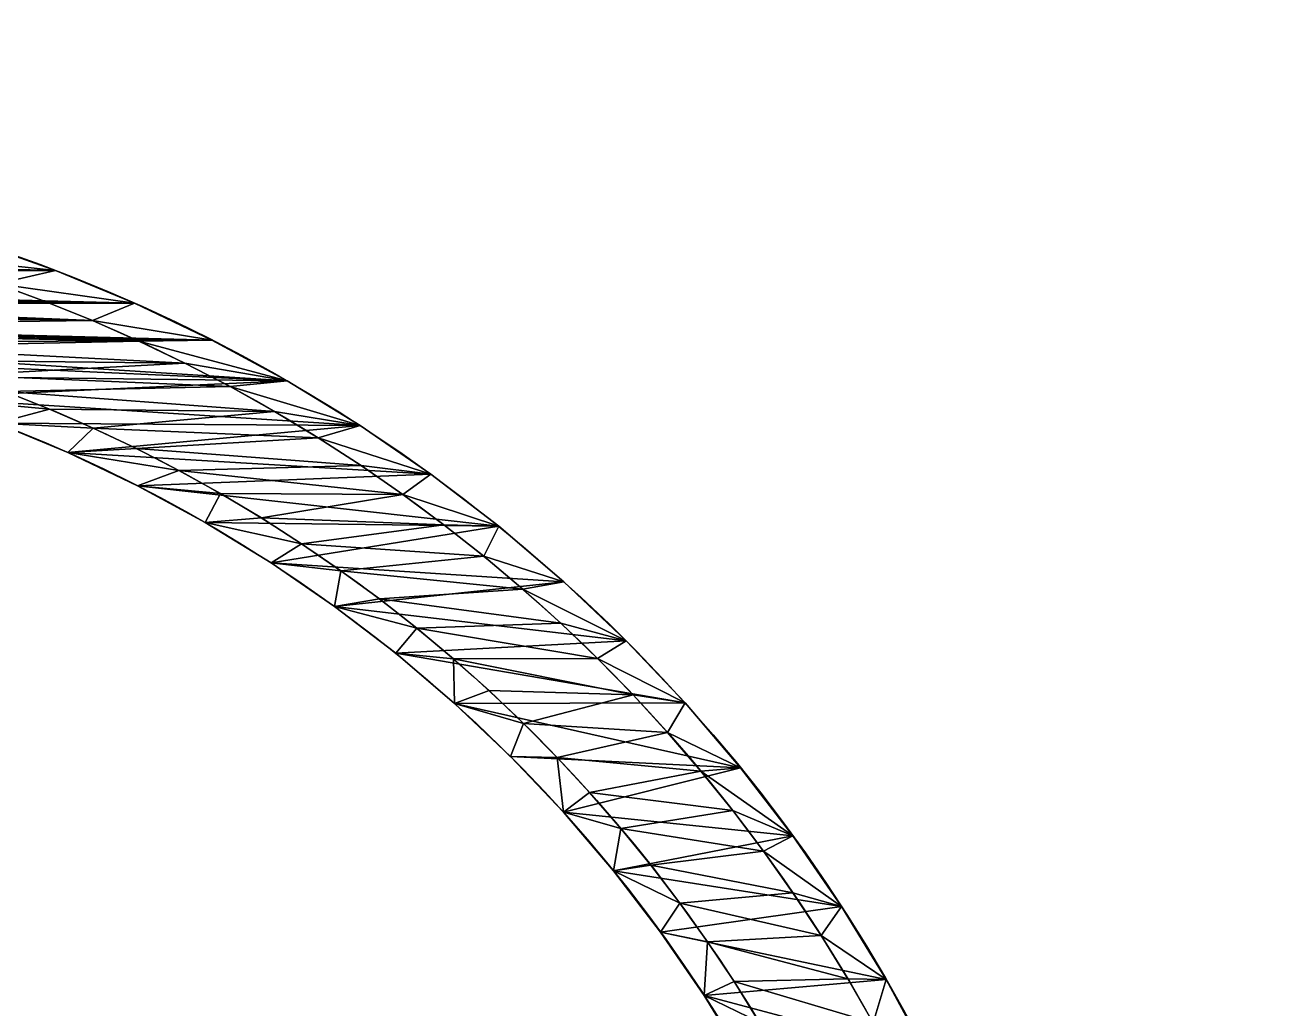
# Model space of a CAD drawing. Header units: millimetres. Extents: x 2995 to 3227, y 1383 to 1648.
# Drawn here: x 3188.37 to 3226.88, y 1618 to 1648.07 of the extents above; entities that cross this region are included whole.
import ezdxf

# ---------------------------------------------------------------- set-up
doc = ezdxf.new("R2010")
doc.units = ezdxf.units.MM

# ---------------------------------------------------------------- blocks, each defined once
blk = doc.blocks.new('Mastil_5')
for p, q in [((-25.188, 61.301, -3), (-25.188, 61.301, 5)), ((-25.209, 60.13, 5), (-25.209, 60.13, 4.5)), ((-27.42, 59.934, -3), (-27.42, 59.934, 5)), ((-26.535, 59.314, 5), (-26.535, 59.314, 4.5)), ((-29.577, 58.451, -3), (-29.577, 58.451, 5)), ((-27.835, 58.456, 5), (-27.835, 58.456, 4.5)), ((-29.106, 57.557, 5), (-29.106, 57.557, 4.5)), ((-31.654, 56.857, -3), (-31.654, 56.857, 5)), ((-30.349, 56.618, 5), (-30.349, 56.618, 4.5)), ((-25.122, 56.656, 5), (-25.122, 56.656, 4.5)), ((-31.56, 55.64, 5), (-31.56, 55.64, 4.5)), ((-26.334, 55.847, 5), (-26.334, 55.847, 4.5)), ((-24.697, 55.74, -3), (-24.697, 55.74, 5)), ((-33.645, 55.157, -3), (-33.645, 55.157, 5)), ((-27.52, 55, 5), (-27.52, 55, 4.5)), ((-32.741, 54.624, 5), (-32.741, 54.624, 4.5)), ((-26.638, 54.406, -3), (-26.638, 54.406, 5)), ((-28.678, 54.115, 5), (-28.678, 54.115, 4.5)), ((-33.888, 53.571, 5), (-33.888, 53.571, 4.5)), ((-35.543, 53.355, -3), (-35.543, 53.355, 5)), ((-29.808, 53.195, 5), (-29.808, 53.195, 4.5)), ((-28.508, 52.972, -3), (-28.508, 52.972, 5)), ((-35.001, 52.483, 5), (-35.001, 52.483, 4.5)), ((-30.908, 52.239, 5), (-30.908, 52.239, 4.5)), ((-37.345, 51.457, -3), (-37.345, 51.457, 5)), ((-36.079, 51.359, 5), (-36.079, 51.359, 4.5)), ((-31.977, 51.249, 5), (-31.977, 51.249, 4.5)), ((-30.299, 51.442, -3), (-30.299, 51.442, 5)), ((-37.121, 50.202, 5), (-37.121, 50.202, 4.5)), ((-33.014, 50.225, 5), (-33.014, 50.225, 4.5)), ((-32.008, 49.82, -3), (-32.008, 49.82, 5)), ((-39.045, 49.466, -3), (-39.045, 49.466, 5)), ((-38.126, 49.012, 5), (-38.126, 49.012, 4.5)), ((-34.018, 49.169, 5), (-34.018, 49.169, 4.5)), ((-39.092, 47.791, 5), (-39.092, 47.791, 4.5)), ((-34.988, 48.082, 5), (-34.988, 48.082, 4.5)), ((-33.63, 48.111, -3), (-33.63, 48.111, 5)), ((-40.639, 47.389, -3), (-40.639, 47.389, 5)), ((-35.924, 46.965, 5), (-35.924, 46.965, 4.5)), ((-40.019, 46.54, 5), (-40.019, 46.54, 4.5)), ((-35.16, 46.319, -3), (-35.16, 46.319, 5)), ((-36.823, 45.818, 5), (-36.823, 45.818, 4.5)), ((-42.122, 45.232, -3), (-42.122, 45.232, 5)), ((-40.905, 45.26, 5), (-40.905, 45.26, 4.5)), ((-37.686, 44.644, 5), (-37.686, 44.644, 4.5)), ((-36.594, 44.45, -3), (-36.594, 44.45, 5)), ((-41.751, 43.952, 5), (-41.751, 43.952, 4.5)), ((-38.511, 43.443, 5), (-38.511, 43.443, 4.5)), ((-43.489, 43, -3), (-43.489, 43, 5)), ((-42.555, 42.619, 5), (-42.555, 42.619, 4.5)), ((-37.928, 42.509, -3), (-37.928, 42.509, 5)), ((-39.298, 42.216, 5), (-39.298, 42.216, 4.5)), ((-43.315, 41.26, 5), (-43.315, 41.26, 4.5)), ((-40.045, 40.965, 5), (-40.045, 40.965, 4.5)), ((-44.738, 40.7, -3), (-44.738, 40.7, 5)), ((-39.159, 40.5, -3), (-39.159, 40.5, 5)), ((-44.033, 39.878, 5), (-44.033, 39.878, 4.5)), ((-40.753, 39.691, 5), (-40.753, 39.691, 4.5)), ((-45.865, 38.337, -3), (-45.865, 38.337, 5)), ((-44.706, 38.474, 5), (-44.706, 38.474, 4.5)), ((-41.419, 38.396, 5), (-41.419, 38.396, 4.5)), ((-40.283, 38.43, -3), (-40.283, 38.43, 5)), ((-45.334, 37.049, 5), (-45.334, 37.049, 4.5)), ((-42.045, 37.079, 5), (-42.045, 37.079, 4.5)), ((-41.298, 36.303, -3), (-41.298, 36.303, 5)), ((-46.867, 35.918, -3), (-46.867, 35.918, 5)), ((-45.916, 35.605, 5), (-45.916, 35.605, 4.5)), ((-42.628, 35.744, 5), (-42.628, 35.744, 4.5))]:
    blk.add_line(p, q)
at = {"color": 250, "true_color": 0x1e1e1e, "extrusion": (-1.32542e-14, 1.93609e-14, -1)}
blk.add_arc((0.188, 18, 3), 50, 235.605, 124.395, dxfattribs=at)
at = {"color": 250, "true_color": 0x1e1e1e, "extrusion": (-2.92362e-14, 8.12067e-15, -1)}
blk.add_arc((0.188, 18, -5), 50, 235.605, 124.395, dxfattribs=at)
at = {"color": 250, "true_color": 0x1e1e1e, "extrusion": (-3.96285e-15, 1.44009e-14, -1)}
for centre in [(0.188, 18, -5), (0.188, 18, -4.5)]:
    blk.add_arc(centre, 49, 254.6129, 105.3869, dxfattribs=at)
at = {"color": 250, "true_color": 0x1e1e1e, "extrusion": (-2.94873e-14, 2.2425e-16, -1)}
blk.add_arc((0.188, 18, 3), 45, 242, 118, dxfattribs=at)
at = {"color": 250, "true_color": 0x1e1e1e, "extrusion": (-3.07946e-14, -9.32328e-16, -1)}
blk.add_arc((0.188, 18, -5), 45, 242, 118, dxfattribs=at)
at = {"color": 250, "true_color": 0x1e1e1e, "extrusion": (-2.71615e-14, 6.55906e-14, -1)}
blk.add_arc((0.188, 18, -5), 46, 254.6129, 105.3869, dxfattribs=at)
at = {"color": 250, "true_color": 0x1e1e1e, "extrusion": (-2.71534e-14, 6.55611e-14, -1)}
blk.add_arc((0.188, 18, -4.5), 46, 254.6129, 105.3869, dxfattribs=at)
at = {"color": 250, "true_color": 0x1e1e1e}
mesh = blk.add_polyface(dxfattribs=at)
corners = [(-35.16, 46.319, -3), (-33.645, 55.157, -3), (-33.63, 48.111, -3), (-31.654, 56.857, -3), (-32.008, 49.82, -3), (-30.299, 51.442, -3), (-29.577, 58.451, -3), (-28.508, 52.972, -3), (-27.42, 59.934, -3), (-26.638, 54.406, -3), (-25.188, 61.301, -3), (-24.697, 55.74, -3), (-22.888, 62.55, -3), (-22.688, 56.971, -3), (-20.525, 63.677, -3), (-20.618, 58.095, -3), (-18.491, 59.11, -3), (-18.107, 64.679, -3), (-16.315, 60.011, -3), (-15.639, 65.553, -3), (-14.094, 60.798, -3), (-13.129, 66.296, -3), (-11.835, 61.467, -3), (-10.584, 66.907, -3), (-9.544, 62.017, -3), (-8.01, 67.384, -3), (-7.228, 62.446, -3), (-5.415, 67.726, -3), (-4.892, 62.753, -3), (-2.805, 67.931, -3), (-2.543, 62.938, -3), (-0.188, 68, -3), (-0.188, 63, -3), (2.429, 67.931, -3), (2.167, 62.938, -3), (4.516, 62.753, -3), (5.038, 67.726, -3)]
mesh.append_faces([[corners[k] for k in face] for face in [(0, 1, 2), (2, 3, 4), (4, 3, 5), (5, 6, 7), (7, 8, 9), (9, 10, 11), (11, 12, 13), (13, 14, 15), (15, 14, 16), (16, 17, 18), (18, 19, 20), (20, 21, 22), (22, 23, 24), (24, 25, 26), (26, 27, 28), (28, 29, 30), (30, 31, 32), (32, 33, 34), (34, 33, 35)]], dxfattribs={"vtx0": -1, "vtx1": -1, "color": 250})
mesh.append_faces([[corners[k] for k in face] for face in [(2, 1, 3), (5, 3, 6), (7, 6, 8), (9, 8, 10), (11, 10, 12), (13, 12, 14), (16, 14, 17), (18, 17, 19), (20, 19, 21), (22, 21, 23), (24, 23, 25), (26, 25, 27), (28, 27, 29), (30, 29, 31), (32, 31, 33), (35, 33, 36)]], dxfattribs={"vtx0": -1, "vtx2": -1, "color": 250})
at = {"color": 1, "true_color": 0xff0000}
mesh = blk.add_polyface(dxfattribs=at)
corners = [(-27.835, 58.456, 4.5), (-28.678, 54.115, 4.5), (-27.52, 55, 4.5), (-26.535, 59.314, 4.5), (-26.334, 55.847, 4.5), (-25.209, 60.13, 4.5), (-25.122, 56.656, 4.5), (-23.858, 60.904, 4.5), (-23.885, 57.426, 4.5), (-22.625, 58.157, 4.5), (-22.483, 61.634, 4.5), (-21.341, 58.848, 4.5), (-21.085, 62.321, 4.5), (-20.037, 59.497, 4.5), (-19.666, 62.962, 4.5), (-18.713, 60.105, 4.5), (-18.228, 63.558, 4.5), (-17.37, 60.671, 4.5), (-16.771, 64.109, 4.5), (-16.01, 61.194, 4.5), (-15.298, 64.612, 4.5), (-14.633, 61.673, 4.5), (-13.809, 65.069, 4.5), (-13.243, 62.109, 4.5), (-12.307, 65.478, 4.5), (-11.839, 62.5, 4.5), (-10.792, 65.839, 4.5), (-10.424, 62.847, 4.5), (-9.267, 66.152, 4.5), (-8.998, 63.148, 4.5), (-7.732, 66.416, 4.5), (-7.564, 63.405, 4.5), (-6.19, 66.631, 4.5), (-6.122, 63.616, 4.5), (-4.642, 66.797, 4.5), (-4.674, 63.781, 4.5), (-3.222, 63.9, 4.5), (-3.089, 66.914, 4.5), (-1.766, 63.973, 4.5), (-1.533, 66.982, 4.5), (-0.309, 64, 4.5), (0.024, 67, 4.5), (1.148, 63.981, 4.5), (1.581, 66.968, 4.5), (2.603, 63.915, 4.5), (3.136, 66.887, 4.5), (4.056, 63.804, 4.5), (4.687, 66.757, 4.5), (5.505, 63.646, 4.5), (6.234, 66.577, 4.5), (6.948, 63.443, 4.5), (7.774, 66.349, 4.5), (8.384, 63.194, 4.5), (9.307, 66.071, 4.5), (9.811, 62.9, 4.5), (10.829, 65.745, 4.5), (11.228, 62.561, 4.5), (12.341, 65.371, 4.5), (12.016, 62.346, 4.5), (12.054, 62.336, 4.5), (12.092, 62.327, 4.5)]
mesh.append_faces([[corners[k] for k in face] for face in [(0, 2, 3), (3, 4, 5), (5, 6, 7), (7, 9, 10), (10, 11, 12), (12, 13, 14), (14, 15, 16), (16, 17, 18), (18, 19, 20), (20, 21, 22), (22, 23, 24), (24, 25, 26), (26, 27, 28), (28, 29, 30), (30, 31, 32), (32, 33, 34), (34, 36, 37), (37, 38, 39), (39, 40, 41), (41, 42, 43), (43, 44, 45), (45, 46, 47), (47, 48, 49), (49, 50, 51), (51, 52, 53), (53, 54, 55), (55, 56, 57)]], dxfattribs={"vtx0": -1, "vtx1": -1, "color": 1})
mesh.append_faces([[corners[k] for k in face] for face in [(0, 1, 2), (3, 2, 4), (5, 4, 6), (7, 6, 8), (7, 8, 9), (10, 9, 11), (12, 11, 13), (14, 13, 15), (16, 15, 17), (18, 17, 19), (20, 19, 21), (22, 21, 23), (24, 23, 25), (26, 25, 27), (28, 27, 29), (30, 29, 31), (32, 31, 33), (34, 33, 35), (34, 35, 36), (37, 36, 38), (39, 38, 40), (41, 40, 42), (43, 42, 44), (45, 44, 46), (47, 46, 48), (49, 48, 50), (51, 50, 52), (53, 52, 54), (55, 54, 56), (57, 56, 58), (57, 58, 59), (57, 59, 60)]], dxfattribs={"vtx0": -1, "vtx2": -1, "color": 1})
at = {"color": 250, "true_color": 0x1e1e1e}
mesh = blk.add_polyface(dxfattribs=at)
corners = [(-27.42, 59.934, 5), (-27.835, 58.456, 5), (-26.535, 59.314, 5), (-25.188, 61.301, 5), (-25.209, 60.13, 5), (-23.858, 60.904, 5), (-22.888, 62.55, 5), (-22.483, 61.634, 5), (-20.525, 63.677, 5), (-21.085, 62.321, 5), (-19.666, 62.962, 5), (-18.107, 64.679, 5), (-18.228, 63.558, 5), (-16.771, 64.109, 5), (-15.639, 65.553, 5), (-15.298, 64.612, 5), (-13.129, 66.296, 5), (-13.809, 65.069, 5), (-27.52, 55, 5), (-26.638, 54.406, 5), (-26.334, 55.847, 5), (-24.697, 55.74, 5), (-25.122, 56.656, 5), (-23.885, 57.426, 5), (-22.688, 56.971, 5), (-22.625, 58.157, 5), (-20.618, 58.095, 5), (-21.341, 58.848, 5), (-20.037, 59.497, 5), (-18.491, 59.11, 5), (-18.713, 60.105, 5), (-17.37, 60.671, 5), (-16.315, 60.011, 5), (-16.01, 61.194, 5), (-14.094, 60.798, 5), (-14.633, 61.673, 5), (-13.243, 62.109, 5)]
mesh.append_faces([[corners[k] for k in face] for face in [(0, 2, 3), (3, 5, 6), (6, 7, 8), (8, 10, 11), (11, 13, 14), (14, 15, 16), (18, 19, 20), (20, 21, 22), (22, 21, 23), (23, 24, 25), (25, 26, 27), (27, 26, 28), (28, 29, 30), (30, 29, 31), (31, 32, 33), (33, 34, 35), (35, 34, 36)]], dxfattribs={"vtx0": -1, "vtx1": -1, "color": 250})
mesh.append_faces([[corners[k] for k in face] for face in [(0, 1, 2), (3, 2, 4), (3, 4, 5), (6, 5, 7), (8, 7, 9), (8, 9, 10), (11, 10, 12), (11, 12, 13), (14, 13, 15), (16, 15, 17), (20, 19, 21), (23, 21, 24), (25, 24, 26), (28, 26, 29), (31, 29, 32), (33, 32, 34)]], dxfattribs={"vtx0": -1, "vtx2": -1, "color": 250})
mesh = blk.add_polyface(dxfattribs=at)
corners = [(-25.188, 61.301, 5), (-22.888, 62.55, -3), (-25.188, 61.301, -3), (-22.888, 62.55, 5)]
mesh.append_faces([[corners[k] for k in face] for face in [(0, 1, 2), (1, 0, 3)]], dxfattribs={"vtx0": -1, "color": 250})
mesh = blk.add_polyface(dxfattribs=at)
corners = [(-27.42, 59.934, 5), (-25.188, 61.301, -3), (-27.42, 59.934, -3), (-25.188, 61.301, 5)]
mesh.append_faces([[corners[k] for k in face] for face in [(0, 1, 2), (1, 0, 3)]], dxfattribs={"vtx0": -1, "color": 250})
mesh = blk.add_polyface(dxfattribs=at)
corners = [(-23.858, 60.904, 4.5), (-25.209, 60.13, 5), (-25.209, 60.13, 4.5), (-23.858, 60.904, 5)]
mesh.append_faces([[corners[k] for k in face] for face in [(0, 1, 2), (1, 0, 3)]], dxfattribs={"vtx0": -1, "color": 250})
mesh = blk.add_polyface(dxfattribs=at)
corners = [(-25.209, 60.13, 5), (-26.535, 59.314, 4.5), (-25.209, 60.13, 4.5), (-26.535, 59.314, 5)]
mesh.append_faces([[corners[k] for k in face] for face in [(0, 1, 2), (1, 0, 3)]], dxfattribs={"vtx0": -1, "color": 250})
mesh = blk.add_polyface(dxfattribs=at)
corners = [(-40.639, 47.389, 5), (-40.905, 45.26, 5), (-40.019, 46.54, 5), (-39.045, 49.466, 5), (-39.092, 47.791, 5), (-38.126, 49.012, 5), (-37.345, 51.457, 5), (-37.121, 50.202, 5), (-35.543, 53.355, 5), (-36.079, 51.359, 5), (-35.001, 52.483, 5), (-33.645, 55.157, 5), (-33.888, 53.571, 5), (-32.741, 54.624, 5), (-31.654, 56.857, 5), (-31.56, 55.64, 5), (-29.577, 58.451, 5), (-30.349, 56.618, 5), (-29.106, 57.557, 5), (-27.42, 59.934, 5), (-27.835, 58.456, 5), (-35.924, 46.965, 5), (-35.16, 46.319, 5), (-34.988, 48.082, 5), (-33.63, 48.111, 5), (-34.018, 49.169, 5), (-33.014, 50.225, 5), (-32.008, 49.82, 5), (-31.977, 51.249, 5), (-30.299, 51.442, 5), (-30.908, 52.239, 5), (-29.808, 53.195, 5), (-28.508, 52.972, 5), (-28.678, 54.115, 5), (-27.52, 55, 5), (-26.638, 54.406, 5)]
mesh.append_faces([[corners[k] for k in face] for face in [(0, 2, 3), (3, 5, 6), (6, 7, 8), (8, 10, 11), (11, 13, 14), (14, 15, 16), (16, 18, 19), (21, 22, 23), (23, 24, 25), (25, 24, 26), (26, 27, 28), (28, 29, 30), (30, 29, 31), (31, 32, 33), (33, 32, 34)]], dxfattribs={"vtx0": -1, "vtx1": -1, "color": 250})
mesh.append_faces([[corners[k] for k in face] for face in [(0, 1, 2), (3, 2, 4), (3, 4, 5), (6, 5, 7), (8, 7, 9), (8, 9, 10), (11, 10, 12), (11, 12, 13), (14, 13, 15), (16, 15, 17), (16, 17, 18), (19, 18, 20), (23, 22, 24), (26, 24, 27), (28, 27, 29), (31, 29, 32), (34, 32, 35)]], dxfattribs={"vtx0": -1, "vtx2": -1, "color": 250})
mesh = blk.add_polyface(dxfattribs=at)
corners = [(-29.577, 58.451, -3), (-27.42, 59.934, 5), (-27.42, 59.934, -3), (-29.577, 58.451, 5)]
mesh.append_faces([[corners[k] for k in face] for face in [(0, 1, 2), (1, 0, 3)]], dxfattribs={"vtx0": -1, "color": 250})
mesh = blk.add_polyface(dxfattribs=at)
corners = [(-26.535, 59.314, 5), (-27.835, 58.456, 4.5), (-26.535, 59.314, 4.5), (-27.835, 58.456, 5)]
mesh.append_faces([[corners[k] for k in face] for face in [(0, 1, 2), (1, 0, 3)]], dxfattribs={"vtx0": -1, "color": 250})
at = {"color": 1, "true_color": 0xff0000}
mesh = blk.add_polyface(dxfattribs=at)
corners = [(-49.18, 18.878, 4.5), (-49.137, 15.765, 4.5), (-49.128, 20.434, 4.5), (-49.041, 14.21, 4.5), (-49.026, 21.988, 4.5), (-48.896, 12.66, 4.5), (-48.874, 23.538, 4.5), (-48.702, 11.115, 4.5), (-48.674, 25.082, 4.5), (-48.459, 9.577, 4.5), (-48.424, 26.619, 4.5), (-48.167, 8.048, 4.5), (-48.126, 28.148, 4.5), (-47.826, 6.528, 4.5), (-47.779, 29.666, 4.5), (-47.438, 5.02, 4.5), (-47.385, 31.172, 4.5), (-47.001, 3.526, 4.5), (-46.942, 32.665, 4.5), (-46.518, 2.045, 4.5), (-46.453, 34.143, 4.5), (-46.182, 18.729, 4.5), (-45.916, 35.605, 4.5), (-46.182, 17.272, 4.5), (-46.136, 20.186, 4.5), (-46.044, 21.64, 4.5), (-45.906, 23.091, 4.5), (-45.334, 37.049, 4.5), (-45.721, 24.536, 4.5), (-45.492, 25.975, 4.5), (-45.216, 27.406, 4.5), (-44.706, 38.474, 4.5), (-44.896, 28.828, 4.5), (-44.53, 30.238, 4.5), (-44.033, 39.878, 4.5), (-44.12, 31.637, 4.5), (-43.666, 33.021, 4.5), (-43.315, 41.26, 4.5), (-43.169, 34.391, 4.5), (-42.555, 42.619, 4.5), (-42.628, 35.744, 4.5), (-42.045, 37.079, 4.5), (-41.751, 43.952, 4.5), (-41.419, 38.396, 4.5), (-40.905, 45.26, 4.5), (-40.753, 39.691, 4.5), (-40.019, 46.54, 4.5), (-40.045, 40.965, 4.5), (-39.298, 42.216, 4.5), (-39.092, 47.791, 4.5), (-38.511, 43.443, 4.5), (-38.126, 49.012, 4.5), (-37.686, 44.644, 4.5), (-37.121, 50.202, 4.5), (-36.823, 45.818, 4.5), (-36.079, 51.359, 4.5), (-35.924, 46.965, 4.5), (-35.001, 52.483, 4.5), (-34.988, 48.082, 4.5), (-33.888, 53.571, 4.5), (-34.018, 49.169, 4.5), (-33.014, 50.225, 4.5), (-32.741, 54.624, 4.5), (-31.977, 51.249, 4.5), (-31.56, 55.64, 4.5), (-30.908, 52.239, 4.5), (-30.349, 56.618, 4.5), (-29.808, 53.195, 4.5), (-29.106, 57.557, 4.5), (-28.678, 54.115, 4.5), (-27.835, 58.456, 4.5)]
mesh.append_faces([[corners[k] for k in face] for face in [(0, 1, 2), (2, 3, 4), (4, 5, 6), (6, 7, 8), (8, 9, 10), (10, 11, 12), (12, 13, 14), (14, 15, 16), (16, 17, 18), (18, 19, 20), (20, 21, 22), (21, 20, 23), (22, 26, 27), (27, 30, 31), (31, 33, 34), (34, 36, 37), (37, 38, 39), (39, 41, 42), (42, 43, 44), (44, 45, 46), (46, 48, 49), (49, 50, 51), (51, 52, 53), (53, 54, 55), (55, 56, 57), (57, 58, 59), (59, 61, 62), (62, 63, 64), (64, 65, 66), (66, 67, 68), (68, 69, 70)]], dxfattribs={"vtx0": -1, "vtx1": -1, "color": 1})
mesh.append_faces([[corners[k] for k in face] for face in [(22, 21, 24), (22, 24, 25), (22, 25, 26), (27, 26, 28), (27, 28, 29), (27, 29, 30), (31, 30, 32), (31, 32, 33), (34, 33, 35), (34, 35, 36), (37, 36, 38), (39, 38, 40), (39, 40, 41), (42, 41, 43), (44, 43, 45), (46, 45, 47), (46, 47, 48), (49, 48, 50), (51, 50, 52), (53, 52, 54), (55, 54, 56), (57, 56, 58), (59, 58, 60), (59, 60, 61), (62, 61, 63), (64, 63, 65), (66, 65, 67), (68, 67, 69)]], dxfattribs={"vtx0": -1, "vtx2": -1, "color": 1})
at = {"color": 250, "true_color": 0x1e1e1e}
mesh = blk.add_polyface(dxfattribs=at)
corners = [(-31.654, 56.857, 5), (-29.577, 58.451, -3), (-31.654, 56.857, -3), (-29.577, 58.451, 5)]
mesh.append_faces([[corners[k] for k in face] for face in [(0, 1, 2), (1, 0, 3)]], dxfattribs={"vtx0": -1, "color": 250})
mesh = blk.add_polyface(dxfattribs=at)
corners = [(-27.835, 58.456, 5), (-29.106, 57.557, 4.5), (-27.835, 58.456, 4.5), (-29.106, 57.557, 5)]
mesh.append_faces([[corners[k] for k in face] for face in [(0, 1, 2), (1, 0, 3)]], dxfattribs={"vtx0": -1, "color": 250})
mesh = blk.add_polyface(dxfattribs=at)
corners = [(-29.106, 57.557, 4.5), (-30.349, 56.618, 5), (-30.349, 56.618, 4.5), (-29.106, 57.557, 5)]
mesh.append_faces([[corners[k] for k in face] for face in [(0, 1, 2), (1, 0, 3)]], dxfattribs={"vtx0": -1, "color": 250})
mesh = blk.add_polyface(dxfattribs=at)
corners = [(-25.122, 56.656, 5), (-23.885, 57.426, 4.5), (-25.122, 56.656, 4.5), (-23.885, 57.426, 5)]
mesh.append_faces([[corners[k] for k in face] for face in [(0, 1, 2), (1, 0, 3)]], dxfattribs={"vtx0": -1, "color": 250})
mesh = blk.add_polyface(dxfattribs=at)
corners = [(-33.645, 55.157, -3), (-31.654, 56.857, 5), (-31.654, 56.857, -3), (-33.645, 55.157, 5)]
mesh.append_faces([[corners[k] for k in face] for face in [(0, 1, 2), (1, 0, 3)]], dxfattribs={"vtx0": -1, "color": 250})
mesh = blk.add_polyface(dxfattribs=at)
corners = [(-30.349, 56.618, 4.5), (-31.56, 55.64, 5), (-31.56, 55.64, 4.5), (-30.349, 56.618, 5)]
mesh.append_faces([[corners[k] for k in face] for face in [(0, 1, 2), (1, 0, 3)]], dxfattribs={"vtx0": -1, "color": 250})
mesh = blk.add_polyface(dxfattribs=at)
corners = [(-26.334, 55.847, 5), (-25.122, 56.656, 4.5), (-26.334, 55.847, 4.5), (-25.122, 56.656, 5)]
mesh.append_faces([[corners[k] for k in face] for face in [(0, 1, 2), (1, 0, 3)]], dxfattribs={"vtx0": -1, "color": 250})
mesh = blk.add_polyface(dxfattribs=at)
corners = [(-22.688, 56.971, 5), (-24.697, 55.74, -3), (-22.688, 56.971, -3), (-24.697, 55.74, 5)]
mesh.append_faces([[corners[k] for k in face] for face in [(0, 1, 2), (1, 0, 3)]], dxfattribs={"vtx0": -1, "color": 250})
mesh = blk.add_polyface(dxfattribs=at)
corners = [(-31.56, 55.64, 5), (-32.741, 54.624, 4.5), (-31.56, 55.64, 4.5), (-32.741, 54.624, 5)]
mesh.append_faces([[corners[k] for k in face] for face in [(0, 1, 2), (1, 0, 3)]], dxfattribs={"vtx0": -1, "color": 250})
mesh = blk.add_polyface(dxfattribs=at)
corners = [(-27.52, 55, 5), (-26.334, 55.847, 4.5), (-27.52, 55, 4.5), (-26.334, 55.847, 5)]
mesh.append_faces([[corners[k] for k in face] for face in [(0, 1, 2), (1, 0, 3)]], dxfattribs={"vtx0": -1, "color": 250})
mesh = blk.add_polyface(dxfattribs=at)
corners = [(-24.697, 55.74, -3), (-26.638, 54.406, 5), (-26.638, 54.406, -3), (-24.697, 55.74, 5)]
mesh.append_faces([[corners[k] for k in face] for face in [(0, 1, 2), (1, 0, 3)]], dxfattribs={"vtx0": -1, "color": 250})
mesh = blk.add_polyface(dxfattribs=at)
corners = [(-50.12, 20.617, -3), (-50.12, 15.383, -3), (-50.188, 18, -3), (-49.914, 23.226, -3), (-49.914, 12.774, -3), (-49.573, 25.822, -3), (-49.573, 10.178, -3), (-49.095, 28.396, -3), (-49.095, 7.604, -3), (-48.484, 30.941, -3), (-48.484, 5.059, -3), (-47.741, 33.451, -3), (-47.741, 2.549, -3), (-46.867, 35.918, -3), (-46.867, 0.082, -3), (-45.865, 38.337, -3), (-45.865, -2.337, -3), (-44.738, 40.7, -3), (-45.188, 18, -3), (-45.126, 20.355, -3), (-44.942, 22.704, -3), (-44.634, 25.04, -3), (-43.489, 43, -3), (-44.205, 27.356, -3), (-43.655, 29.647, -3), (-42.986, 31.906, -3), (-42.122, 45.232, -3), (-42.199, 34.127, -3), (-41.298, 36.303, -3), (-40.639, 47.389, -3), (-40.283, 38.43, -3), (-39.045, 49.466, -3), (-39.159, 40.5, -3), (-37.928, 42.509, -3), (-37.345, 51.457, -3), (-36.594, 44.45, -3), (-35.543, 53.355, -3), (-35.16, 46.319, -3), (-33.645, 55.157, -3)]
mesh.append_faces([[corners[k] for k in face] for face in [(0, 1, 2)]], dxfattribs={"vtx0": -1, "color": 250})
mesh.append_faces([[corners[k] for k in face] for face in [(1, 3, 4), (4, 5, 6), (6, 7, 8), (8, 9, 10), (18, 17, 19), (19, 17, 20), (20, 17, 21), (21, 22, 23), (23, 22, 24), (24, 22, 25), (25, 26, 27), (27, 26, 28), (28, 29, 30), (30, 31, 32), (32, 31, 33), (33, 34, 35), (35, 36, 37)]], dxfattribs={"vtx0": -1, "vtx1": -1, "color": 250})
mesh.append_faces([[corners[k] for k in face] for face in [(16, 17, 18)]], dxfattribs={"vtx0": -1, "vtx1": -1, "vtx2": -1, "color": 250})
mesh.append_faces([[corners[k] for k in face] for face in [(1, 0, 3), (4, 3, 5), (6, 5, 7), (8, 7, 9), (10, 9, 11), (12, 11, 13), (14, 13, 15), (16, 15, 17), (21, 17, 22), (25, 22, 26), (28, 26, 29), (30, 29, 31), (33, 31, 34), (35, 34, 36), (37, 36, 38)]], dxfattribs={"vtx0": -1, "vtx2": -1, "color": 250})
mesh = blk.add_polyface(dxfattribs=at)
corners = [(-35.543, 53.355, 5), (-33.645, 55.157, -3), (-35.543, 53.355, -3), (-33.645, 55.157, 5)]
mesh.append_faces([[corners[k] for k in face] for face in [(0, 1, 2), (1, 0, 3)]], dxfattribs={"vtx0": -1, "color": 250})
mesh = blk.add_polyface(dxfattribs=at)
corners = [(-28.678, 54.115, 5), (-27.52, 55, 4.5), (-28.678, 54.115, 4.5), (-27.52, 55, 5)]
mesh.append_faces([[corners[k] for k in face] for face in [(0, 1, 2), (1, 0, 3)]], dxfattribs={"vtx0": -1, "color": 250})
mesh = blk.add_polyface(dxfattribs=at)
corners = [(-32.741, 54.624, 5), (-33.888, 53.571, 4.5), (-32.741, 54.624, 4.5), (-33.888, 53.571, 5)]
mesh.append_faces([[corners[k] for k in face] for face in [(0, 1, 2), (1, 0, 3)]], dxfattribs={"vtx0": -1, "color": 250})
mesh = blk.add_polyface(dxfattribs=at)
corners = [(-26.638, 54.406, 5), (-28.508, 52.972, -3), (-26.638, 54.406, -3), (-28.508, 52.972, 5)]
mesh.append_faces([[corners[k] for k in face] for face in [(0, 1, 2), (1, 0, 3)]], dxfattribs={"vtx0": -1, "color": 250})
mesh = blk.add_polyface(dxfattribs=at)
corners = [(-29.808, 53.195, 5), (-28.678, 54.115, 4.5), (-29.808, 53.195, 4.5), (-28.678, 54.115, 5)]
mesh.append_faces([[corners[k] for k in face] for face in [(0, 1, 2), (1, 0, 3)]], dxfattribs={"vtx0": -1, "color": 250})
mesh = blk.add_polyface(dxfattribs=at)
corners = [(-33.888, 53.571, 4.5), (-35.001, 52.483, 5), (-35.001, 52.483, 4.5), (-33.888, 53.571, 5)]
mesh.append_faces([[corners[k] for k in face] for face in [(0, 1, 2), (1, 0, 3)]], dxfattribs={"vtx0": -1, "color": 250})
mesh = blk.add_polyface(dxfattribs=at)
corners = [(-37.345, 51.457, 5), (-35.543, 53.355, -3), (-37.345, 51.457, -3), (-35.543, 53.355, 5)]
mesh.append_faces([[corners[k] for k in face] for face in [(0, 1, 2), (1, 0, 3)]], dxfattribs={"vtx0": -1, "color": 250})
mesh = blk.add_polyface(dxfattribs=at)
corners = [(-30.908, 52.239, 5), (-29.808, 53.195, 4.5), (-30.908, 52.239, 4.5), (-29.808, 53.195, 5)]
mesh.append_faces([[corners[k] for k in face] for face in [(0, 1, 2), (1, 0, 3)]], dxfattribs={"vtx0": -1, "color": 250})
mesh = blk.add_polyface(dxfattribs=at)
corners = [(-28.508, 52.972, 5), (-30.299, 51.442, -3), (-28.508, 52.972, -3), (-30.299, 51.442, 5)]
mesh.append_faces([[corners[k] for k in face] for face in [(0, 1, 2), (1, 0, 3)]], dxfattribs={"vtx0": -1, "color": 250})
mesh = blk.add_polyface(dxfattribs=at)
corners = [(-35.001, 52.483, 4.5), (-36.079, 51.359, 5), (-36.079, 51.359, 4.5), (-35.001, 52.483, 5)]
mesh.append_faces([[corners[k] for k in face] for face in [(0, 1, 2), (1, 0, 3)]], dxfattribs={"vtx0": -1, "color": 250})
mesh = blk.add_polyface(dxfattribs=at)
corners = [(-31.977, 51.249, 5), (-30.908, 52.239, 4.5), (-31.977, 51.249, 4.5), (-30.908, 52.239, 5)]
mesh.append_faces([[corners[k] for k in face] for face in [(0, 1, 2), (1, 0, 3)]], dxfattribs={"vtx0": -1, "color": 250})
mesh = blk.add_polyface(dxfattribs=at)
corners = [(-39.045, 49.466, 5), (-37.345, 51.457, -3), (-39.045, 49.466, -3), (-37.345, 51.457, 5)]
mesh.append_faces([[corners[k] for k in face] for face in [(0, 1, 2), (1, 0, 3)]], dxfattribs={"vtx0": -1, "color": 250})
mesh = blk.add_polyface(dxfattribs=at)
corners = [(-36.079, 51.359, 4.5), (-37.121, 50.202, 5), (-37.121, 50.202, 4.5), (-36.079, 51.359, 5)]
mesh.append_faces([[corners[k] for k in face] for face in [(0, 1, 2), (1, 0, 3)]], dxfattribs={"vtx0": -1, "color": 250})
mesh = blk.add_polyface(dxfattribs=at)
corners = [(-33.014, 50.225, 5), (-31.977, 51.249, 4.5), (-33.014, 50.225, 4.5), (-31.977, 51.249, 5)]
mesh.append_faces([[corners[k] for k in face] for face in [(0, 1, 2), (1, 0, 3)]], dxfattribs={"vtx0": -1, "color": 250})
mesh = blk.add_polyface(dxfattribs=at)
corners = [(-30.299, 51.442, 5), (-32.008, 49.82, -3), (-30.299, 51.442, -3), (-32.008, 49.82, 5)]
mesh.append_faces([[corners[k] for k in face] for face in [(0, 1, 2), (1, 0, 3)]], dxfattribs={"vtx0": -1, "color": 250})
mesh = blk.add_polyface(dxfattribs=at)
corners = [(-37.121, 50.202, 4.5), (-38.126, 49.012, 5), (-38.126, 49.012, 4.5), (-37.121, 50.202, 5)]
mesh.append_faces([[corners[k] for k in face] for face in [(0, 1, 2), (1, 0, 3)]], dxfattribs={"vtx0": -1, "color": 250})
mesh = blk.add_polyface(dxfattribs=at)
corners = [(-33.014, 50.225, 5), (-34.018, 49.169, 4.5), (-34.018, 49.169, 5), (-33.014, 50.225, 4.5)]
mesh.append_faces([[corners[k] for k in face] for face in [(0, 1, 2), (1, 0, 3)]], dxfattribs={"vtx0": -1, "color": 250})
mesh = blk.add_polyface(dxfattribs=at)
corners = [(-32.008, 49.82, -3), (-33.63, 48.111, 5), (-33.63, 48.111, -3), (-32.008, 49.82, 5)]
mesh.append_faces([[corners[k] for k in face] for face in [(0, 1, 2), (1, 0, 3)]], dxfattribs={"vtx0": -1, "color": 250})
mesh = blk.add_polyface(dxfattribs=at)
corners = [(-39.045, 49.466, 5), (-40.639, 47.389, -3), (-40.639, 47.389, 5), (-39.045, 49.466, -3)]
mesh.append_faces([[corners[k] for k in face] for face in [(0, 1, 2), (1, 0, 3)]], dxfattribs={"vtx0": -1, "color": 250})
mesh = blk.add_polyface(dxfattribs=at)
corners = [(-38.126, 49.012, 4.5), (-39.092, 47.791, 5), (-39.092, 47.791, 4.5), (-38.126, 49.012, 5)]
mesh.append_faces([[corners[k] for k in face] for face in [(0, 1, 2), (1, 0, 3)]], dxfattribs={"vtx0": -1, "color": 250})
mesh = blk.add_polyface(dxfattribs=at)
corners = [(-34.018, 49.169, 5), (-34.988, 48.082, 4.5), (-34.988, 48.082, 5), (-34.018, 49.169, 4.5)]
mesh.append_faces([[corners[k] for k in face] for face in [(0, 1, 2), (1, 0, 3)]], dxfattribs={"vtx0": -1, "color": 250})
mesh = blk.add_polyface(dxfattribs=at)
corners = [(-39.092, 47.791, 4.5), (-40.019, 46.54, 5), (-40.019, 46.54, 4.5), (-39.092, 47.791, 5)]
mesh.append_faces([[corners[k] for k in face] for face in [(0, 1, 2), (1, 0, 3)]], dxfattribs={"vtx0": -1, "color": 250})
mesh = blk.add_polyface(dxfattribs=at)
corners = [(-34.988, 48.082, 5), (-35.924, 46.965, 4.5), (-35.924, 46.965, 5), (-34.988, 48.082, 4.5)]
mesh.append_faces([[corners[k] for k in face] for face in [(0, 1, 2), (1, 0, 3)]], dxfattribs={"vtx0": -1, "color": 250})
mesh = blk.add_polyface(dxfattribs=at)
corners = [(-33.63, 48.111, -3), (-35.16, 46.319, 5), (-35.16, 46.319, -3), (-33.63, 48.111, 5)]
mesh.append_faces([[corners[k] for k in face] for face in [(0, 1, 2), (1, 0, 3)]], dxfattribs={"vtx0": -1, "color": 250})
mesh = blk.add_polyface(dxfattribs=at)
corners = [(-47.741, 33.451, 5), (-47.385, 31.172, 5), (-46.867, 35.918, 5), (-46.942, 32.665, 5), (-46.453, 34.143, 5), (-45.865, 38.337, 5), (-45.916, 35.605, 5), (-45.334, 37.049, 5), (-44.738, 40.7, 5), (-44.706, 38.474, 5), (-43.489, 43, 5), (-44.033, 39.878, 5), (-43.315, 41.26, 5), (-42.122, 45.232, 5), (-42.555, 42.619, 5), (-41.751, 43.952, 5), (-40.639, 47.389, 5), (-40.905, 45.26, 5), (-43.169, 34.391, 5), (-42.986, 31.906, 5), (-42.628, 35.744, 5), (-42.199, 34.127, 5), (-42.045, 37.079, 5), (-41.298, 36.303, 5), (-41.419, 38.396, 5), (-40.753, 39.691, 5), (-40.283, 38.43, 5), (-40.045, 40.965, 5), (-39.159, 40.5, 5), (-39.298, 42.216, 5), (-38.511, 43.443, 5), (-37.928, 42.509, 5), (-37.686, 44.644, 5), (-36.594, 44.45, 5), (-36.823, 45.818, 5), (-35.924, 46.965, 5), (-35.16, 46.319, 5)]
mesh.append_faces([[corners[k] for k in face] for face in [(0, 1, 2), (2, 4, 5), (5, 7, 8), (8, 9, 10), (10, 12, 13), (13, 15, 16), (18, 19, 20), (20, 21, 22), (22, 23, 24), (24, 23, 25), (25, 26, 27), (27, 28, 29), (29, 28, 30), (30, 31, 32), (32, 33, 34), (34, 33, 35)]], dxfattribs={"vtx0": -1, "vtx1": -1, "color": 250})
mesh.append_faces([[corners[k] for k in face] for face in [(2, 1, 3), (2, 3, 4), (5, 4, 6), (5, 6, 7), (8, 7, 9), (10, 9, 11), (10, 11, 12), (13, 12, 14), (13, 14, 15), (16, 15, 17), (20, 19, 21), (22, 21, 23), (25, 23, 26), (27, 26, 28), (30, 28, 31), (32, 31, 33), (35, 33, 36)]], dxfattribs={"vtx0": -1, "vtx2": -1, "color": 250})
mesh = blk.add_polyface(dxfattribs=at)
corners = [(-42.122, 45.232, 5), (-40.639, 47.389, -3), (-42.122, 45.232, -3), (-40.639, 47.389, 5)]
mesh.append_faces([[corners[k] for k in face] for face in [(0, 1, 2), (1, 0, 3)]], dxfattribs={"vtx0": -1, "color": 250})
mesh = blk.add_polyface(dxfattribs=at)
corners = [(-35.924, 46.965, 5), (-36.823, 45.818, 4.5), (-36.823, 45.818, 5), (-35.924, 46.965, 4.5)]
mesh.append_faces([[corners[k] for k in face] for face in [(0, 1, 2), (1, 0, 3)]], dxfattribs={"vtx0": -1, "color": 250})
mesh = blk.add_polyface(dxfattribs=at)
corners = [(-40.019, 46.54, 4.5), (-40.905, 45.26, 5), (-40.905, 45.26, 4.5), (-40.019, 46.54, 5)]
mesh.append_faces([[corners[k] for k in face] for face in [(0, 1, 2), (1, 0, 3)]], dxfattribs={"vtx0": -1, "color": 250})
mesh = blk.add_polyface(dxfattribs=at)
corners = [(-35.16, 46.319, -3), (-36.594, 44.45, 5), (-36.594, 44.45, -3), (-35.16, 46.319, 5)]
mesh.append_faces([[corners[k] for k in face] for face in [(0, 1, 2), (1, 0, 3)]], dxfattribs={"vtx0": -1, "color": 250})
mesh = blk.add_polyface(dxfattribs=at)
corners = [(-36.823, 45.818, 5), (-37.686, 44.644, 4.5), (-37.686, 44.644, 5), (-36.823, 45.818, 4.5)]
mesh.append_faces([[corners[k] for k in face] for face in [(0, 1, 2), (1, 0, 3)]], dxfattribs={"vtx0": -1, "color": 250})
mesh = blk.add_polyface(dxfattribs=at)
corners = [(-43.489, 43, 5), (-42.122, 45.232, -3), (-43.489, 43, -3), (-42.122, 45.232, 5)]
mesh.append_faces([[corners[k] for k in face] for face in [(0, 1, 2), (1, 0, 3)]], dxfattribs={"vtx0": -1, "color": 250})
mesh = blk.add_polyface(dxfattribs=at)
corners = [(-40.905, 45.26, 4.5), (-41.751, 43.952, 5), (-41.751, 43.952, 4.5), (-40.905, 45.26, 5)]
mesh.append_faces([[corners[k] for k in face] for face in [(0, 1, 2), (1, 0, 3)]], dxfattribs={"vtx0": -1, "color": 250})
mesh = blk.add_polyface(dxfattribs=at)
corners = [(-37.686, 44.644, 5), (-38.511, 43.443, 4.5), (-38.511, 43.443, 5), (-37.686, 44.644, 4.5)]
mesh.append_faces([[corners[k] for k in face] for face in [(0, 1, 2), (1, 0, 3)]], dxfattribs={"vtx0": -1, "color": 250})
mesh = blk.add_polyface(dxfattribs=at)
corners = [(-36.594, 44.45, -3), (-37.928, 42.509, 5), (-37.928, 42.509, -3), (-36.594, 44.45, 5)]
mesh.append_faces([[corners[k] for k in face] for face in [(0, 1, 2), (1, 0, 3)]], dxfattribs={"vtx0": -1, "color": 250})
mesh = blk.add_polyface(dxfattribs=at)
corners = [(-41.751, 43.952, 4.5), (-42.555, 42.619, 5), (-42.555, 42.619, 4.5), (-41.751, 43.952, 5)]
mesh.append_faces([[corners[k] for k in face] for face in [(0, 1, 2), (1, 0, 3)]], dxfattribs={"vtx0": -1, "color": 250})
mesh = blk.add_polyface(dxfattribs=at)
corners = [(-38.511, 43.443, 5), (-39.298, 42.216, 4.5), (-39.298, 42.216, 5), (-38.511, 43.443, 4.5)]
mesh.append_faces([[corners[k] for k in face] for face in [(0, 1, 2), (1, 0, 3)]], dxfattribs={"vtx0": -1, "color": 250})
mesh = blk.add_polyface(dxfattribs=at)
corners = [(-44.738, 40.7, 5), (-43.489, 43, -3), (-44.738, 40.7, -3), (-43.489, 43, 5)]
mesh.append_faces([[corners[k] for k in face] for face in [(0, 1, 2), (1, 0, 3)]], dxfattribs={"vtx0": -1, "color": 250})
mesh = blk.add_polyface(dxfattribs=at)
corners = [(-42.555, 42.619, 4.5), (-43.315, 41.26, 5), (-43.315, 41.26, 4.5), (-42.555, 42.619, 5)]
mesh.append_faces([[corners[k] for k in face] for face in [(0, 1, 2), (1, 0, 3)]], dxfattribs={"vtx0": -1, "color": 250})
mesh = blk.add_polyface(dxfattribs=at)
corners = [(-37.928, 42.509, -3), (-39.159, 40.5, 5), (-39.159, 40.5, -3), (-37.928, 42.509, 5)]
mesh.append_faces([[corners[k] for k in face] for face in [(0, 1, 2), (1, 0, 3)]], dxfattribs={"vtx0": -1, "color": 250})
mesh = blk.add_polyface(dxfattribs=at)
corners = [(-39.298, 42.216, 5), (-40.045, 40.965, 4.5), (-40.045, 40.965, 5), (-39.298, 42.216, 4.5)]
mesh.append_faces([[corners[k] for k in face] for face in [(0, 1, 2), (1, 0, 3)]], dxfattribs={"vtx0": -1, "color": 250})
mesh = blk.add_polyface(dxfattribs=at)
corners = [(-43.315, 41.26, 4.5), (-44.033, 39.878, 5), (-44.033, 39.878, 4.5), (-43.315, 41.26, 5)]
mesh.append_faces([[corners[k] for k in face] for face in [(0, 1, 2), (1, 0, 3)]], dxfattribs={"vtx0": -1, "color": 250})
mesh = blk.add_polyface(dxfattribs=at)
corners = [(-40.045, 40.965, 5), (-40.753, 39.691, 4.5), (-40.753, 39.691, 5), (-40.045, 40.965, 4.5)]
mesh.append_faces([[corners[k] for k in face] for face in [(0, 1, 2), (1, 0, 3)]], dxfattribs={"vtx0": -1, "color": 250})
mesh = blk.add_polyface(dxfattribs=at)
corners = [(-45.865, 38.337, 5), (-44.738, 40.7, -3), (-45.865, 38.337, -3), (-44.738, 40.7, 5)]
mesh.append_faces([[corners[k] for k in face] for face in [(0, 1, 2), (1, 0, 3)]], dxfattribs={"vtx0": -1, "color": 250})
mesh = blk.add_polyface(dxfattribs=at)
corners = [(-39.159, 40.5, -3), (-40.283, 38.43, 5), (-40.283, 38.43, -3), (-39.159, 40.5, 5)]
mesh.append_faces([[corners[k] for k in face] for face in [(0, 1, 2), (1, 0, 3)]], dxfattribs={"vtx0": -1, "color": 250})
mesh = blk.add_polyface(dxfattribs=at)
corners = [(-44.033, 39.878, 4.5), (-44.706, 38.474, 5), (-44.706, 38.474, 4.5), (-44.033, 39.878, 5)]
mesh.append_faces([[corners[k] for k in face] for face in [(0, 1, 2), (1, 0, 3)]], dxfattribs={"vtx0": -1, "color": 250})
mesh = blk.add_polyface(dxfattribs=at)
corners = [(-40.753, 39.691, 5), (-41.419, 38.396, 4.5), (-41.419, 38.396, 5), (-40.753, 39.691, 4.5)]
mesh.append_faces([[corners[k] for k in face] for face in [(0, 1, 2), (1, 0, 3)]], dxfattribs={"vtx0": -1, "color": 250})
mesh = blk.add_polyface(dxfattribs=at)
corners = [(-48.484, 5.059, -3), (-47.741, 33.451, -3), (-47.741, 2.549, -3), (-46.867, 35.918, -3), (-46.867, 0.082, -3), (-45.865, 38.337, -3), (-45.865, -2.337, -3), (-45.188, 18, -3), (-44.738, -4.7, -3), (-45.126, 15.645, -3), (-44.942, 13.296, -3), (-44.634, 10.96, -3), (-43.489, -7, -3), (-44.205, 8.644, -3), (-43.655, 6.353, -3), (-42.986, 4.094, -3), (-42.122, -9.232, -3), (-42.199, 1.873, -3), (-41.298, -0.303, -3), (-40.639, -11.389, -3), (-40.283, -2.43, -3), (-39.045, -13.466, -3), (-39.159, -4.5, -3), (-37.928, -6.509, -3), (-37.345, -15.457, -3), (-36.594, -8.45, -3), (-35.543, -17.355, -3), (-35.16, -10.319, -3), (-33.645, -19.157, -3), (-33.63, -12.111, -3), (-31.654, -20.857, -3), (-32.008, -13.82, -3), (-30.299, -15.442, -3), (-29.577, -22.451, -3), (-28.508, -16.972, -3), (-27.42, -23.934, -3), (-26.638, -18.406, -3), (-25.188, -25.301, -3), (-24.697, -19.74, -3)]
mesh.append_faces([[corners[k] for k in face] for face in [(0, 1, 2), (2, 3, 4), (4, 5, 6), (8, 11, 12), (12, 15, 16), (16, 18, 19), (19, 20, 21), (21, 23, 24), (24, 25, 26), (26, 27, 28), (28, 29, 30), (30, 32, 33), (33, 34, 35), (35, 36, 37)]], dxfattribs={"vtx0": -1, "vtx1": -1, "color": 250})
mesh.append_faces([[corners[k] for k in face] for face in [(7, 8, 6), (8, 7, 9), (8, 9, 10), (8, 10, 11), (12, 11, 13), (12, 13, 14), (12, 14, 15), (16, 15, 17), (16, 17, 18), (19, 18, 20), (21, 20, 22), (21, 22, 23), (24, 23, 25), (26, 25, 27), (28, 27, 29), (30, 29, 31), (30, 31, 32), (33, 32, 34), (35, 34, 36), (37, 36, 38)]], dxfattribs={"vtx0": -1, "vtx2": -1, "color": 250})
mesh = blk.add_polyface(dxfattribs=at)
corners = [(-45.865, 38.337, 5), (-46.867, 35.918, -3), (-46.867, 35.918, 5), (-45.865, 38.337, -3)]
mesh.append_faces([[corners[k] for k in face] for face in [(0, 1, 2), (1, 0, 3)]], dxfattribs={"vtx0": -1, "color": 250})
mesh = blk.add_polyface(dxfattribs=at)
corners = [(-44.706, 38.474, 4.5), (-45.334, 37.049, 5), (-45.334, 37.049, 4.5), (-44.706, 38.474, 5)]
mesh.append_faces([[corners[k] for k in face] for face in [(0, 1, 2), (1, 0, 3)]], dxfattribs={"vtx0": -1, "color": 250})
mesh = blk.add_polyface(dxfattribs=at)
corners = [(-41.419, 38.396, 5), (-42.045, 37.079, 4.5), (-42.045, 37.079, 5), (-41.419, 38.396, 4.5)]
mesh.append_faces([[corners[k] for k in face] for face in [(0, 1, 2), (1, 0, 3)]], dxfattribs={"vtx0": -1, "color": 250})
mesh = blk.add_polyface(dxfattribs=at)
corners = [(-40.283, 38.43, -3), (-41.298, 36.303, 5), (-41.298, 36.303, -3), (-40.283, 38.43, 5)]
mesh.append_faces([[corners[k] for k in face] for face in [(0, 1, 2), (1, 0, 3)]], dxfattribs={"vtx0": -1, "color": 250})
mesh = blk.add_polyface(dxfattribs=at)
corners = [(-45.334, 37.049, 4.5), (-45.916, 35.605, 5), (-45.916, 35.605, 4.5), (-45.334, 37.049, 5)]
mesh.append_faces([[corners[k] for k in face] for face in [(0, 1, 2), (1, 0, 3)]], dxfattribs={"vtx0": -1, "color": 250})
mesh = blk.add_polyface(dxfattribs=at)
corners = [(-42.045, 37.079, 5), (-42.628, 35.744, 4.5), (-42.628, 35.744, 5), (-42.045, 37.079, 4.5)]
mesh.append_faces([[corners[k] for k in face] for face in [(0, 1, 2), (1, 0, 3)]], dxfattribs={"vtx0": -1, "color": 250})
mesh = blk.add_polyface(dxfattribs=at)
corners = [(-41.298, 36.303, -3), (-42.199, 34.127, 5), (-42.199, 34.127, -3), (-41.298, 36.303, 5)]
mesh.append_faces([[corners[k] for k in face] for face in [(0, 1, 2), (1, 0, 3)]], dxfattribs={"vtx0": -1, "color": 250})
mesh = blk.add_polyface(dxfattribs=at)
corners = [(-47.741, 33.451, 5), (-46.867, 35.918, -3), (-47.741, 33.451, -3), (-46.867, 35.918, 5)]
mesh.append_faces([[corners[k] for k in face] for face in [(0, 1, 2), (1, 0, 3)]], dxfattribs={"vtx0": -1, "color": 250})
mesh = blk.add_polyface(dxfattribs=at)
corners = [(-45.916, 35.605, 4.5), (-46.453, 34.143, 5), (-46.453, 34.143, 4.5), (-45.916, 35.605, 5)]
mesh.append_faces([[corners[k] for k in face] for face in [(0, 1, 2), (1, 0, 3)]], dxfattribs={"vtx0": -1, "color": 250})
mesh = blk.add_polyface(dxfattribs=at)
corners = [(-42.628, 35.744, 5), (-43.169, 34.391, 4.5), (-43.169, 34.391, 5), (-42.628, 35.744, 4.5)]
mesh.append_faces([[corners[k] for k in face] for face in [(0, 1, 2), (1, 0, 3)]], dxfattribs={"vtx0": -1, "color": 250})

msp = doc.modelspace()

# ---------------------------------------------------------------- block references
at = {"rotation": 270}
msp.add_blockref('Mastil_5', (3153.368, 1593.71, 3), dxfattribs=at)

doc.saveas('drawing.dxf')
